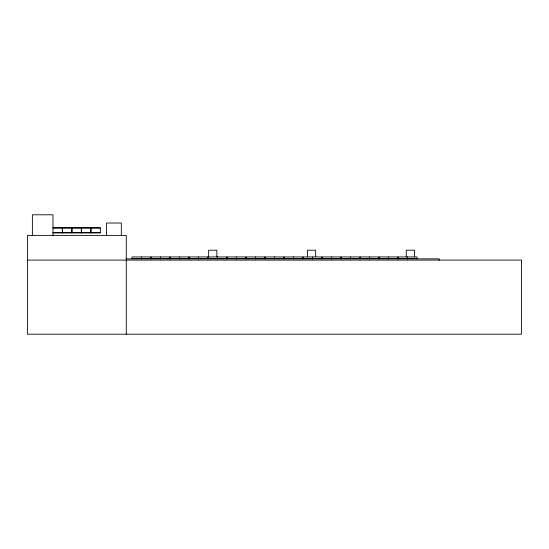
<?xml version="1.0" encoding="UTF-8"?>
<svg xmlns="http://www.w3.org/2000/svg" width="549" height="549" viewBox="0 0 549 549"><rect width="100%" height="100%" fill="white"/><g stroke="black" fill="none" stroke-linecap="round" stroke-linejoin="round"><path stroke-width="0.82" d="M52.979 227.78L100.33 227.78L100.33 232.913L52.979 232.913M52.979 228.055L100.33 228.055M52.979 232.632L100.33 232.632M132.035 258.565L141.374 258.565M141.539 258.565L150.879 258.565M151.044 258.565L160.377 258.565M160.541 258.565L169.881 258.565M170.046 258.565L179.386 258.565M179.55 258.565L188.89 258.565M189.055 258.565L198.395 258.565M198.56 258.565L207.893 258.565M208.057 258.565L217.397 258.565M217.562 258.565L226.902 258.565M227.066 258.565L236.406 258.565M236.571 258.565L245.911 258.565M246.076 258.565L255.409 258.565M255.573 258.565L264.913 258.565M265.078 258.565L274.418 258.565M274.582 258.565L283.922 258.565M284.087 258.565L293.427 258.565M293.591 258.565L302.924 258.565M303.089 258.565L312.429 258.565M312.594 258.565L321.934 258.565M322.098 258.565L331.438 258.565M331.603 258.565L340.943 258.565M341.107 258.565L350.44 258.565M350.605 258.565L359.945 258.565M360.11 258.565L369.45 258.565M369.614 258.565L378.954 258.565M379.119 258.565L388.459 258.565M388.623 258.565L397.956 258.565M398.121 258.565L407.461 258.565M407.626 258.565L416.966 258.565M126.098 258.853L439.2 258.853L439.2 260.089M27.45 260.089L521.55 260.089L521.55 334.204L27.45 334.204L27.45 235.384L126.27 235.384L126.27 334.204M416.966 258.853L416.966 256.932L407.626 256.932L407.626 258.853M414.495 256.795L414.495 250.207L406.26 250.207L406.26 256.795M407.461 258.853L407.461 256.932L398.121 256.932L398.121 258.853M397.956 258.853L397.956 256.932L388.623 256.932L388.623 258.853M388.459 258.853L388.459 256.932L379.119 256.932L379.119 258.853M378.954 258.853L378.954 256.932L369.614 256.932L369.614 258.853M369.45 258.853L369.45 256.932L360.11 256.932L360.11 258.853M359.945 258.853L359.945 256.932L350.605 256.932L350.605 258.853M350.44 258.853L350.44 256.932L341.107 256.932L341.107 258.853M340.943 258.853L340.943 256.932L331.603 256.932L331.603 258.853M331.438 258.853L331.438 256.932L322.098 256.932L322.098 258.853M321.934 258.853L321.934 256.932L312.594 256.932L312.594 258.853M315.675 256.795L315.675 250.207L307.44 250.207L307.44 256.795M312.429 258.853L312.429 256.932L303.089 256.932L303.089 258.853M302.924 258.853L302.924 256.932L293.591 256.932L293.591 258.853M293.427 258.853L293.427 256.932L284.087 256.932L284.087 258.853M283.922 258.853L283.922 256.932L274.582 256.932L274.582 258.853M274.418 258.853L274.418 256.932L265.078 256.932L265.078 258.853M264.913 258.853L264.913 256.932L255.573 256.932L255.573 258.853M255.409 258.853L255.409 256.932L246.076 256.932L246.076 258.853M245.911 258.853L245.911 256.932L236.571 256.932L236.571 258.853M236.406 258.853L236.406 256.932L227.066 256.932L227.066 258.853M226.902 258.853L226.902 256.932L217.562 256.932L217.562 258.853M217.397 258.853L217.397 256.932L208.057 256.932L208.057 258.853M216.855 256.795L216.855 250.207L208.62 250.207L208.62 256.795M207.893 258.853L207.893 256.932L198.56 256.932L198.56 258.853M198.395 258.853L198.395 256.932L189.055 256.932L189.055 258.853M188.89 258.853L188.89 256.932L179.55 256.932L179.55 258.853M179.386 258.853L179.386 256.932L170.046 256.932L170.046 258.853M169.881 258.853L169.881 256.932L160.541 256.932L160.541 258.853M160.377 258.853L160.377 256.932L151.044 256.932L151.044 258.853M150.879 258.853L150.879 256.932L141.539 256.932L141.539 258.853M141.374 258.853L141.374 256.932L132.035 256.932L132.035 258.853M121.329 235.384L121.329 223.031L106.506 223.031L106.506 235.384M90.99 227.78L90.99 232.913M90.825 227.78L90.825 232.913M81.485 227.78L81.485 232.913M81.321 227.78L81.321 232.913M71.988 227.78L71.988 232.913M71.823 227.78L71.823 232.913M62.483 227.78L62.483 232.913M62.318 227.78L62.318 232.913M52.979 235.384L52.979 214.796L32.391 214.796L32.391 235.384"/></g></svg>
